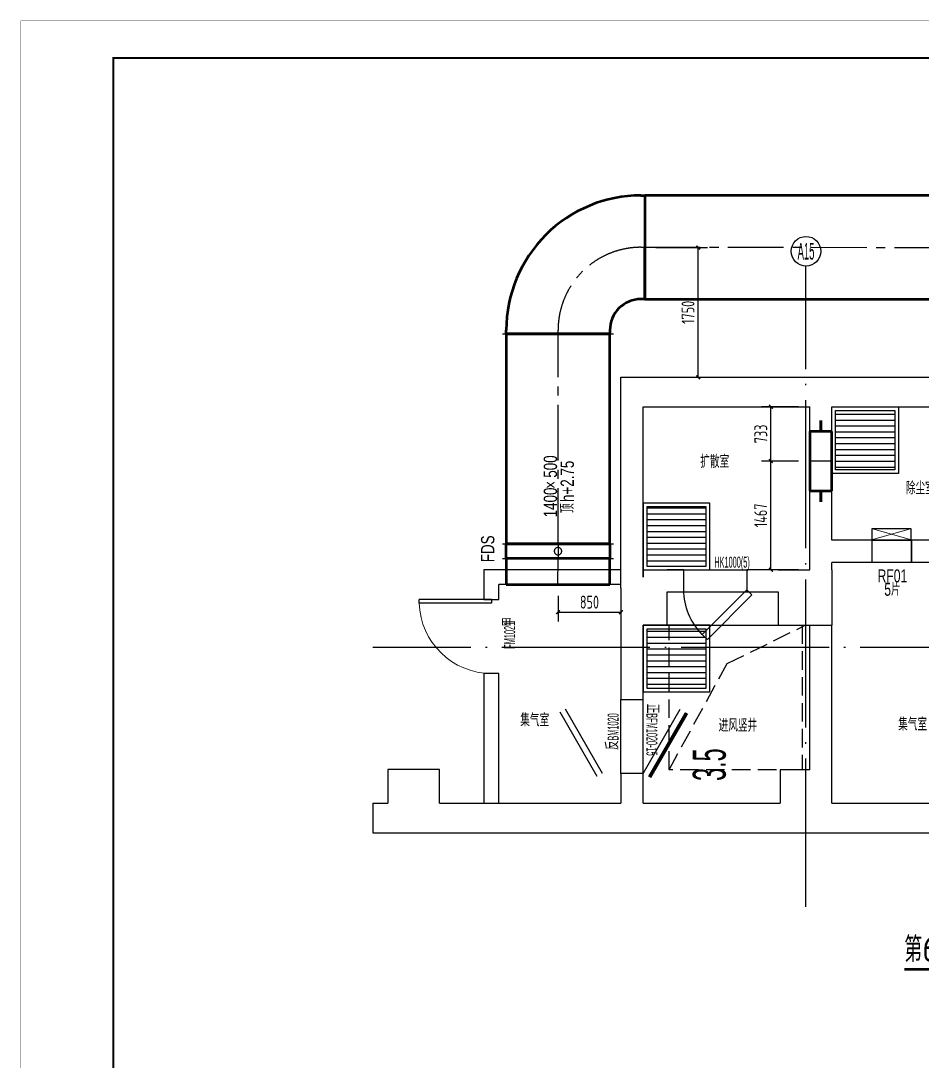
# Model space of a CAD drawing. Extents: x 49167 to 115333, y -222111 to -53947.
# Drawn here: x 64390 to 76567, y -155492 to -141446 of the extents above; entities that cross this region are included whole.
import ezdxf
from ezdxf.enums import TextEntityAlignment as Align

# ---------------------------------------------------------------- set-up
doc = ezdxf.new("R2010")
doc.units = 0
doc.header["$LTSCALE"] = 1000
doc.header["$MEASUREMENT"] = 0
for name, pattern in [('CENTER2', [1.125, 0.75, -0.125, 0.125, -0.125]), ('DASH', [0.35, 0.25, -0.1]), ('DOTE', [2.42, 2, -0.2, 0.02, -0.2])]:
    doc.linetypes.add(name, pattern=pattern)
for name, color, linetype in [('01-标注_轴线坐标', 132, 'Continuous'), ('02-TEXT_房间', 7, 'Continuous'), ('02-TEXT_轴号', 7, 'Continuous'), ('02-TEXT_门窗', 151, 'Continuous'), ('A-C_门', 150, 'Continuous'), ('A-TECH_结构', 21, 'Continuous'), ('A_AXIS-轴线', 1, 'DOTE'), ('A_STR-砌块墙', 121, 'Continuous'), ('A_STR-砼墙', 51, 'Continuous'), ('A_STR-砼柱', 51, 'Continuous'), ('AXIS_TEXT', 7, 'Continuous'), ('DIM_SYMB', 3, 'Continuous'), ('DOOR_FIRE', 220, 'Continuous'), ('DOOR_FIRE_TEXT', 7, 'Continuous'), ('DUCT-排烟标注', 3, 'Continuous'), ('DUCT-送风中心线', 5, 'CENTER2'), ('DUCT-送风标注', 3, 'Continuous'), ('DUCT-送风法兰', 2, 'Continuous'), ('DUCT-送风阀门', 7, 'Continuous'), ('TH_DIM', 3, 'Continuous'), ('看线', 241, 'Continuous'), ('集水坑&', 6, 'Continuous')]:
    doc.layers.add(name, color=color, linetype=linetype)
doc.layers.add('04-不打印_辅助线', color=165, linetype='Continuous', plot=False)
doc.layers.add('DUCT-送风管', color=4, linetype='Continuous', lineweight=50)
doc.layers.add('DUCT-送风管端线', color=2, linetype='Continuous', lineweight=50)
doc.styles.add('_TCH_AXIS', font='')
doc.styles.add('_TCH_DIM_T3', font='ROS1', dxfattribs={"width": 0.8, "bigfont": 'JD'})
doc.styles.add('_TCH_SPACE', font='ros.shx', dxfattribs={"width": 0.75, "height": 5, "bigfont": 'jd.shx'})
doc.styles.add('_TCH_WINDOW', font='ros.shx', dxfattribs={"width": 0.65, "height": 3.5, "bigfont": 'jd.shx'})
doc.styles.add('COMPLEX', font='COMPLEX')
doc.styles.add('HZF', font='ros.shx', dxfattribs={"width": 0.75, "bigfont": 'jd.shx'})
doc.styles.get("Standard").update_dxf_attribs({"font": 'gbenor.shx', "bigfont": 'gbcbig.shx'})
doc.styles.get('_TCH_AXIS').set_extended_font_data('FZXiHei I-Z08S')
doc.dimstyles.new('_TCH_ARCH&&50', dxfattribs={"dimtxt": 175, "dimasz": 50, "dimexe": 125, "dimexo": 150, "dimgap": 50, "dimtad": 1, "dimdec": 0, "dimzin": 0, "dimdsep": 46, "dimtxsty": '_TCH_DIM_T3', "dimblk": 'ARCHTICK', "dimcen": 0.09, "dimazin": 2, "dimtfac": 1, "dimtdec": 0, "dimtix": 1, "dimtmove": 2, "dimatfit": 3, "dimfxl": 0, "dimtolj": 1, "dimtzin": 0, "dimarcsym": 0})

# ---------------------------------------------------------------- blocks, each defined once
blk = doc.blocks.new('图框-A1')
for points, const_width in [([(0, 0), (841, 0), (841, 594), (0, 594)], 0.05), ([(766, 584), (25, 584), (25, 10), (766, 10)], 0.5)]:
    blk.add_lwpolyline(points, close=True, dxfattribs=dict(const_width=const_width))
blk = doc.blocks.new('magy')
blk.add_lwpolyline([(0, 265), (300, 265), (300, -265), (0, -265)], close=True)
at = {"const_width": 10}
blk.add_lwpolyline([(455, 270), (455, -260), (305, -260), (305, 270)], close=True, dxfattribs=at)
for points in [[(305, 270), (455, -260)], [(455, 270), (305, -260)]]:
    blk.add_lwpolyline(points, dxfattribs=at)
blk = doc.blocks.new('A$C51037562')
at = {"layer": '集水坑&'}
h = blk.add_hatch(dxfattribs=at)
h.set_pattern_fill('ANSI31', color=256, scale=50, angle=135)
h.set_pattern_definition([(180, (-432649.534, -553252.195), (-7e-15, -79.375), [])])
h.paths.add_polyline_path([(-850, 850), (-50, 850), (-50, 50), (-850, 50)])
for points in [[(-900, 900), (0, 900), (0, 0), (-900, 0)], [(-850, 850), (-50, 850), (-50, 50), (-850, 50)]]:
    blk.add_lwpolyline(points, close=True, dxfattribs=at)
blk = doc.blocks.new('$DorLib2D$00000078')
for p, q in [((-0.207, 0.85), (-0.126, 0.931)), ((0.5, 0.143), (-0.207, 0.85)), ((0.581, 0.224), (-0.126, 0.931)), ((0.5, 0.143), (0.581, 0.224))]:
    blk.add_line(p, q)
blk.add_arc((0.5, 0.143), 1, 135, 180)
blk = doc.blocks.new('$DorLib2D$00000179')
at = {"color": 0}
for p, q in [((-0.54, 0.169), (0.326, 0.669)), ((-0.5, 0.1), (0.366, 0.6))]:
    blk.add_line(p, q, dxfattribs=at)
blk = doc.blocks.new('$DorLib2D$00000191')
at = {"color": 0}
blk.add_line((-0.5, 0.15), (0.366, 0.65), dxfattribs=at)
at = {"color": 0, "const_width": 0.05}
blk.add_lwpolyline([(-0.55, 0.237), (0.316, 0.737)], dxfattribs=at)
blk = doc.blocks.new('$0$$DorLib2D$00000001')
at = {"ltscale": 0.5}
for p, q in [((0.45, 0.975), (0.5, 0.975)), ((0.45, 0), (0.45, 0.975)), ((0.5, 0), (0.5, 0.975)), ((0.5, 0), (0.45, 0))]:
    blk.add_line(p, q, dxfattribs=at)
at = {"lineweight": 13, "ltscale": 0.5}
blk.add_arc((0.475, 0), 0.975, 91.4693, 180, dxfattribs=at)
blk = doc.blocks.new('_AXISO')
blk.add_circle((0, 0), 0.5)
at = {"layer": 'AXIS_TEXT', "style": 'COMPLEX', "width": 1.041667}
blk.add_attdef('A', text='', height=0.56, dxfattribs=at).set_placement((-0.25, -0.28), (0.25, -0.28), align=Align.FIT)
blk = doc.blocks.new('6#')
at = {"layer": '01-标注_轴线坐标'}
for p, q in [((2500, 1000), (2500, 1500)), ((10900, 1000), (10900, 1500)), ((17432, -3651), (17932, -3651))]:
    blk.add_line(p, q, dxfattribs=at)
at = {"layer": 'A-C_门'}
for p, q in [((5100, -750), (5100, -1750)), ((5600, -750), (5600, -1750)), ((850, -2600), (1700, -2600)), ((850, -2900), (1700, -2900)), ((300, -3350), (2127, -3350)), ((0, -5350), (0, -4350)), ((300, -5350), (300, -4350))]:
    blk.add_line(p, q, dxfattribs=at)
at = {"layer": 'A-TECH_结构', "linetype": 'DASH'}
for points in [[(650, -3350), (2150, -3350), (2150, -3350), (2450, -3350), (2450, -5300), (650, -5300), (650, -3350)], [(650, -5300), (1435, -3868), (2488, -3350)]]:
    blk.add_lwpolyline(points, dxfattribs=at)
at = {"layer": 'A_AXIS-轴线'}
for p, q in [((2500, -7150), (2500, 1000)), ((10900, -7150), (10900, 1000)), ((17332, -3651), (-3350, -3650))]:
    blk.add_line(p, q, dxfattribs=at)
at = {"layer": 'A_STR-砌块墙'}
for p, q in [((5600, -3), (5800, -3)), ((5600, -3), (5600, -203)), ((5800, -3), (5800, -203)), ((7300, -3), (10550, -3)), ((7300, -3), (7300, -203)), ((11250, -3), (15800, -3)), ((5600, -203), (5800, -203)), ((7300, -203), (10550, -203)), ((11250, -203), (15800, -203)), ((-1850, -2600), (-1850, -3000)), ((0, -2600), (-1850, -2600)), ((-1650, -3000), (-1650, -2800)), ((0, -2800), (-1650, -2800)), ((-1850, -3000), (-1650, -3000)), ((-1650, -4000), (-1850, -4000)), ((-1850, -4000), (-1850, -5750)), ((-1650, -5750), (-1650, -4000))]:
    blk.add_line(p, q, dxfattribs=at)
at = {"layer": 'A_STR-砼墙'}
for p, q in [((15800, 2021), (15800, -103)), ((16200, 2021), (15800, 2021)), ((16200, 2021), (16200, -103)), ((0, 0), (2700, 0)), ((0, -2700), (0, 0)), ((2700, 0), (5600, 0)), ((5600, -750), (5600, 0)), ((15800, -103), (15800, -5750)), ((16200, -103), (16200, -6150)), ((300, -400), (2550, -400)), ((300, -2700), (300, -400)), ((2550, -2350), (2550, -400)), ((2850, -400), (5100, -400)), ((2850, -2200), (2850, -400)), ((5100, -400), (5100, -750)), ((5100, -750), (5600, -750)), ((5600, -1750), (5100, -1750)), ((5100, -1750), (5100, -2200)), ((5600, -2350), (5600, -1750)), ((3395, -2200), (2850, -2200)), ((3395, -2500), (3395, -2200)), ((4225, -2200), (3925, -2200)), ((3925, -2500), (3925, -2200)), ((4225, -2500), (4225, -2200)), ((5100, -2200), (4755, -2200)), ((4755, -2500), (4755, -2200)), ((2550, -2600), (2550, -2350)), ((5600, -2350), (5600, -5750)), ((3395, -2500), (2850, -2500)), ((2850, -2600), (2850, -2500)), ((4225, -2500), (3925, -2500)), ((5300, -2500), (4755, -2500)), ((5300, -2500), (5300, -5750)), ((300, -2600), (625, -2600)), ((300, -2600), (300, -2700)), ((850, -2600), (625, -2600)), ((850, -2900), (850, -2600)), ((2125, -2600), (1700, -2600)), ((1700, -2600), (1700, -2900)), ((2125, -2600), (2550, -2600)), ((2850, -2600), (2850, -2600)), ((2850, -2600), (2850, -3350)), ((0, -2850), (0, -2700)), ((0, -2850), (0, -4350)), ((625, -2900), (850, -2900)), ((625, -3350), (625, -2900)), ((1700, -2900), (2125, -2900)), ((2125, -2900), (2125, -3350)), ((300, -4350), (300, -3350)), ((300, -3350), (625, -3350)), ((2125, -3350), (2700, -3350)), ((2550, -5300), (2550, -3350)), ((2550, -3350), (2850, -3350)), ((2700, -3350), (2850, -3350)), ((2850, -5300), (2850, -3350)), ((0, -4350), (300, -4350)), ((300, -5350), (0, -5350)), ((0, -5350), (0, -5750)), ((300, -5750), (300, -5350)), ((-3350, -5750), (-3150, -5750)), ((-3350, -5750), (-3350, -6150)), ((-2450, -5750), (-1750, -5750)), ((-1750, -5750), (0, -5750)), ((300, -5750), (2150, -5750)), ((2850, -5750), (5300, -5750)), ((5600, -5750), (15800, -5750)), ((-3350, -6150), (-3150, -6150)), ((-2450, -6150), (-1750, -6150)), ((-1750, -6150), (0, -6150)), ((0, -6150), (2150, -6150)), ((2850, -6150), (5450, -6150)), ((5450, -6150), (16200, -6150))]:
    blk.add_line(p, q, dxfattribs=at)
at = {"layer": 'A_STR-砼柱'}
for p, q in [((11250, 150), (10550, 150)), ((10550, 150), (10550, -550)), ((11250, -550), (11250, 150)), ((10550, -550), (11250, -550)), ((-2450, -5297), (-3150, -5297)), ((-3150, -5297), (-3150, -5750)), ((-2450, -5750), (-2450, -5297)), ((2550, -5300), (2150, -5300)), ((2150, -5300), (2150, -5750)), ((2850, -5750), (2850, -5300)), ((-3150, -6150), (-2450, -6150)), ((-3150, -6150), (-3150, -6150)), ((-2450, -6150), (-2450, -6150)), ((2150, -6150), (2500, -6150)), ((2500, -6150), (2850, -6150))]:
    blk.add_line(p, q, dxfattribs=at)
at = {"layer": 'DIM_SYMB', "const_width": 35}
blk.add_lwpolyline([(3827, -7994), (6972, -7994)], dxfattribs=at)
at = {"layer": 'DOOR_FIRE', "extrusion": (0, 0, -1)}
for p, q in [((5800, -103), (5800, 628)), ((5838, 628), (5800, 628)), ((5838, -103), (5838, 628)), ((7263, -103), (7263, 628)), ((7263, 628), (7300, 628)), ((7300, -103), (7300, 628)), ((5800, -103), (5838, -103)), ((7300, -103), (7263, -103))]:
    blk.add_line(p, q, dxfattribs=at)
for centre, start, end in [((-5819, -103), 91.4693, 180), ((-7282, -103), 360, 88.5307)]:
    blk.add_arc(centre, 731, start, end, dxfattribs=at)
at = {"layer": '01-标注_轴线坐标'}
ref = blk.add_blockref('_AXISO', (2500, 1700), dxfattribs=dict(at, xscale=400, yscale=400, zscale=400))
ref.add_attrib('A', 'A15', dxfattribs={"layer": '02-TEXT_轴号', "height": 226.3, "style": '_TCH_AXIS', "width": 0.403846}).set_placement((2387, 1587), (2614, 1587), align=Align.FIT)
ref = blk.add_blockref('_AXISO', (10900, 1700), dxfattribs=dict(at, xscale=400, yscale=400, zscale=400))
ref.add_attrib('A', 'A16', dxfattribs={"layer": '02-TEXT_轴号', "height": 226.3, "style": '_TCH_AXIS', "width": 0.411765}).set_placement((10787, 1587), (11014, 1587), align=Align.FIT)
ref = blk.add_blockref('_AXISO', (18132, -3651), dxfattribs=dict(at, xscale=400, yscale=400, zscale=400))
ref.add_attrib('A', 'AC', dxfattribs={"layer": '02-TEXT_轴号', "height": 226.3, "style": '_TCH_AXIS', "width": 0.567568}).set_placement((18019, -3764), (18246, -3764), align=Align.FIT)
at = {"layer": 'A-C_门', "xscale": 1000}
for name, p, yscale, zscale, rotation in [('$DorLib2D$00000179', (5350, -1250), -1000, 500, 269.9999994626903), ('$DorLib2D$00000179', (-150, -4850), 1000, 100, 89.99999920850071), ('$DorLib2D$00000191', (150, -4850), -1000, 300, 89.99999920850023)]:
    blk.add_blockref(name, p, dxfattribs=dict(at, yscale=yscale, zscale=zscale, rotation=rotation))
at = {"layer": 'A-C_门', "rotation": 89.99999871265345}
for p in [(3660, -2500), (4490, -2500)]:
    blk.add_blockref('magy', p, dxfattribs=at)
at = {"layer": 'A-C_门'}
ref = blk.add_blockref('$DorLib2D$00000078', (1275, -2750), dxfattribs=dict(at, xscale=850, yscale=-850, zscale=300, rotation=9.670765237790848e-08))
ref.add_attrib('A', 'HK1000(5)', (1261, -2572), dxfattribs={"layer": '02-TEXT_门窗', "height": 148.8, "rotation": 0, "style": '_TCH_WINDOW', "width": 0.458824})
at = {"layer": 'DOOR_FIRE', "xscale": 1000, "yscale": 1000, "zscale": 200, "rotation": 90.00001428319486}
blk.add_blockref('$0$$DorLib2D$00000001', (-1750, -3500), dxfattribs=at)
at = {"layer": '集水坑&', "rotation": 179.9997764230644}
blk.add_blockref('A$C51037562', (2850, -400), dxfattribs=at)
at = {"layer": '集水坑&', "xscale": -1, "rotation": 180.0002223862926}
for p in [(1200, -1700), (1200, -3350)]:
    blk.add_blockref('A$C51037562', p, dxfattribs=at)
at = {"layer": '02-TEXT_房间', "style": '_TCH_SPACE', "width": 0.75}
for s, p in [('扩散室', (1072, -1225)), ('除尘室', (3849, -1583)), ('集气室', (-1360, -4714)), ('集气室', (3746, -4772)), ('送风机房', (11376, -4772))]:
    blk.add_text(s, height=173.6, rotation=359.9999, dxfattribs=at).set_placement(p)
at = {"layer": '02-TEXT_房间', "linetype": 'DASH', "style": '_TCH_SPACE', "width": 0.75}
blk.add_text('进风竖井', height=173.6, rotation=359.9999, dxfattribs=at).set_placement((1320, -4788))
at = {"layer": '02-TEXT_门窗', "style": '_TCH_WINDOW'}
for s, height, rotation, width, p in [('BM1020', 148.8, 90, 0.458824, (5788, -1404)), ('正', 174, 90, 0.65, (5788, -1530)), ('正', 174, 270, 0.65, (344, -4411)), ('BM1020', 148.8, 90, 0.458824, (-31, -4907)), ('BFM1020-15', 148.8, 270, 0.458824, (344, -4537)), ('反', 174, 90, 0.65, (-31, -5033))]:
    blk.add_text(s, height=height, rotation=rotation, dxfattribs=dict(at, width=width)).set_placement(p)
at = {"layer": '04-不打印_辅助线', "style": '_TCH_SPACE', "width": 0.529412}
blk.add_text('3.5', height=446.2, rotation=90, dxfattribs=at).set_placement((1416, -5451))
at = {"layer": 'DIM_SYMB', "color": 7}
for s, height, p in [('第', 338, (3827, -7894)), ('6', 350, (4073, -7894)), ('防护单元进风口部大样图', 337.59, (4277, -7894)), ('1:50', 250, (7112, -7894))]:
    blk.add_text(s, height=height, dxfattribs=at).set_placement(p)
at = {"layer": 'DOOR_FIRE_TEXT', "style": '_TCH_WINDOW'}
for s, height, rotation, width, p in [('甲', 174, 360, 0.65, (6318, -316)), ('FGM1521', 148.8, 360, 0.458824, (5969, -316)), ('甲', 174, 90, 0.65, (-1429, -3369)), ('FM1021', 148.8, 90, 0.458824, (-1429, -3667))]:
    blk.add_text(s, height=height, rotation=rotation, dxfattribs=dict(at, width=width)).set_placement(p)
blk = doc.blocks.new('_ArchTick')
at = {"color": 0, "linetype": 'ByBlock', "const_width": 0.4}
blk.add_lwpolyline([(-0.5, -0.5), (0.5, 0.5)], dxfattribs=at)
blk = doc.blocks.new('*D184')
at = {"layer": 'Defpoints', "color": 0}
for p in [(74523, -147389), (75047, -147389), (75047, -148857)]:
    blk.add_point(p, dxfattribs=at)
at = {"layer": 'TH_DIM', "color": 0, "lineweight": -2}
for p, q in [((74897, -147389), (74398, -147389)), ((74523, -148857), (74523, -147389)), ((74897, -148857), (74398, -148857))]:
    blk.add_line(p, q, dxfattribs=at)
at = {"layer": 'TH_DIM', "color": 0, "lineweight": -2, "xscale": 50, "yscale": 50, "zscale": 50}
for p, rotation in [((74523, -147389), 89.98936517991159), ((74523, -148857), 269.9893651799115)]:
    blk.add_blockref('_ArchTick', p, dxfattribs=dict(at, rotation=rotation))
at = {"layer": 'TH_DIM', "color": 0, "insert": (74385, -148123), "char_height": 175, "attachment_point": 5, "rotation": 89.9894, "style": '_TCH_DIM_T3'}
blk.add_mtext('\\A1;1467', dxfattribs=at)
blk = doc.blocks.new('*D185')
at = {"layer": 'Defpoints', "color": 0}
for p in [(74523, -146657), (75047, -146657), (75047, -147389)]:
    blk.add_point(p, dxfattribs=at)
at = {"layer": 'TH_DIM', "color": 0, "lineweight": -2}
for p, q in [((74897, -146657), (74398, -146657)), ((74523, -147389), (74523, -146657)), ((74897, -147389), (74398, -147389))]:
    blk.add_line(p, q, dxfattribs=at)
at = {"layer": 'TH_DIM', "color": 0, "lineweight": -2, "xscale": 50, "yscale": 50, "zscale": 50}
for p, rotation in [((74523, -146657), 89.98936517991145), ((74523, -147389), 269.9893651799114)]:
    blk.add_blockref('_ArchTick', p, dxfattribs=dict(at, rotation=rotation))
at = {"layer": 'TH_DIM', "color": 0, "insert": (74386, -147023), "char_height": 175, "attachment_point": 5, "rotation": 89.9894, "style": '_TCH_DIM_T3'}
blk.add_mtext('\\A1;733', dxfattribs=at)
blk = doc.blocks.new('*D195')
at = {"layer": 'Defpoints', "color": 0}
for p in [(72818, -144507), (73541, -144507), (72818, -146257)]:
    blk.add_point(p, dxfattribs=at)
at = {"layer": 'TH_DIM', "color": 0, "lineweight": -2}
for p, q in [((72968, -144507), (73666, -144507)), ((73541, -146257), (73541, -144507)), ((72968, -146257), (73666, -146257))]:
    blk.add_line(p, q, dxfattribs=at)
at = {"layer": 'TH_DIM', "color": 0, "lineweight": -2, "xscale": 50, "yscale": 50, "zscale": 50}
for p, rotation in [((73541, -144507), 90), ((73541, -146257), 270)]:
    blk.add_blockref('_ArchTick', p, dxfattribs=dict(at, rotation=rotation))
at = {"layer": 'TH_DIM', "color": 0, "insert": (73403, -145382), "char_height": 175, "attachment_point": 5, "rotation": 90, "style": '_TCH_DIM_T3'}
blk.add_mtext('\\A1;1750', dxfattribs=at)
blk = doc.blocks.new('*D196')
at = {"layer": 'Defpoints', "color": 0}
for p in [(71647, -149057), (72497, -149057), (72497, -149431)]:
    blk.add_point(p, dxfattribs=at)
at = {"layer": 'TH_DIM', "color": 0, "lineweight": -2}
for p, q in [((71647, -149207), (71647, -149556)), ((72497, -149207), (72497, -149556)), ((71647, -149431), (72497, -149431))]:
    blk.add_line(p, q, dxfattribs=at)
at = {"layer": 'TH_DIM', "color": 0, "lineweight": -2, "xscale": 50, "yscale": 50, "zscale": 50, "rotation": 180}
blk.add_blockref('_ArchTick', (71647, -149431), dxfattribs=at)
at = {"layer": 'TH_DIM', "color": 0, "lineweight": -2, "xscale": 50, "yscale": 50, "zscale": 50}
blk.add_blockref('_ArchTick', (72497, -149431), dxfattribs=at)
at = {"layer": 'TH_DIM', "color": 0, "insert": (72072, -149294), "char_height": 175, "attachment_point": 5, "style": '_TCH_DIM_T3'}
blk.add_mtext('\\A1;850', dxfattribs=at)

msp = doc.modelspace()

# ---------------------------------------------------------------- linework, layer by layer
at = {"const_width": 40}
for points in [[(75197.4, -146990.5), (75197.4, -146840.5)], [(75197.2, -147790.5), (75197.2, -147940.5)]]:
    msp.add_lwpolyline(points, dxfattribs=at)
msp.add_lwpolyline([(75886.6, -148452.5), (76416.6, -148452.5), (76416.6, -148302.5), (75886.6, -148302.5)], close=True)
at = {"layer": 'Defpoints'}
msp.add_lwpolyline([(65641.1, -141946.9), (102691.1, -141946.9), (102691.1, -170646.9), (65641.1, -170646.9)], close=True, dxfattribs=at)
at = {"layer": 'DUCT-送风中心线'}
for p, q in [((72767.7, -144503.5), (72817.7, -144503.5)), ((72817.9, -144503.5), (78779.7, -144504.6)), ((71647.5, -145673.2), (71647.5, -145623.2)), ((71647, -148506.6), (71647.5, -145673.2)), ((75347.3, -147390.5), (75047.3, -147390.5)), ((71646.9, -149056.8), (71647, -148707))]:
    msp.add_line(p, q, dxfattribs=at)
msp.add_arc((72767.5, -145623.5), 1120, 89.98929, 179.98929, dxfattribs=at)
at = {"layer": 'DUCT-送风法兰'}
for p, q in [((70897.5, -145673), (72397.5, -145673.3)), ((70897, -148506.5), (72397, -148506.8)), ((70897, -148706.7), (72397, -148707))]:
    msp.add_line(p, q, dxfattribs=at)
at = {"layer": 'DUCT-送风管'}
for p, q in [((72767.9, -143803.5), (72817.9, -143803.5)), ((72818.1, -143803.5), (72817.8, -145203.5)), ((78779.8, -143804.6), (72818.1, -143803.5)), ((72817.6, -145203.5), (72767.6, -145203.5)), ((72817.8, -145203.5), (78779.6, -145204.6)), ((70947.5, -145673.1), (70947.5, -145623.1)), ((72347.5, -145623.4), (72347.5, -145673.4)), ((70947.5, -145673.1), (70947, -148506.4)), ((72347, -148506.7), (72347.5, -145673.4)), ((75047.4, -146990.5), (75047.2, -147790.5)), ((75347.4, -146990.5), (75047.4, -146990.5)), ((75347.2, -147790.5), (75347.4, -146990.5)), ((75047.2, -147790.5), (75347.2, -147790.5)), ((70947, -148706.6), (70947, -148506.6)), ((72347, -148506.9), (72347, -148706.9)), ((70947, -148706.8), (70946.9, -149056.6)), ((72346.9, -149056.9), (72347, -148707.1)), ((70946.9, -149056.6), (72346.9, -149056.9))]:
    msp.add_line(p, q, dxfattribs=at)
for radius in [1820, 420]:
    msp.add_arc((72767.5, -145623.5), radius, 89.98929, 179.98929, dxfattribs=at)
at = {"layer": 'DUCT-送风管端线'}
for p, q in [((72817.9, -143803.5), (72817.6, -145203.5)), ((72347.5, -145673.4), (70947.5, -145673.1)), ((70947.5, -145673.1), (72347.5, -145673.4)), ((70947, -148506.4), (72347, -148506.7)), ((72347, -148506.9), (70947, -148506.6)), ((72347, -148706.9), (70947, -148706.6)), ((72347, -148707.1), (70947, -148706.8))]:
    msp.add_line(p, q, dxfattribs=at)
at = {"layer": 'DUCT-送风阀门'}
for p, q in [((71597.9, -148597.4), (71597.1, -148603.6)), ((71597.1, -148603.6), (71597.1, -148609.9)), ((71597.1, -148609.9), (71597.9, -148616.1)), ((71599.4, -148591.3), (71597.9, -148597.4)), ((71601.7, -148585.5), (71599.4, -148591.3)), ((71604.8, -148580), (71601.7, -148585.5)), ((71608.5, -148574.9), (71604.8, -148580)), ((71612.8, -148570.3), (71608.5, -148574.9)), ((71617.6, -148566.3), (71612.8, -148570.3)), ((71622.9, -148562.9), (71617.6, -148566.3)), ((71628.6, -148560.3), (71622.9, -148562.9)), ((71634.5, -148558.3), (71628.6, -148560.3)), ((71640.7, -148557.1), (71634.5, -148558.3)), ((71647, -148556.8), (71640.7, -148557.1)), ((71647, -148519.3), (71647, -148694.3)), ((71653.3, -148557.2), (71647, -148556.8)), ((71659.4, -148558.3), (71653.3, -148557.2)), ((71665.4, -148560.3), (71659.4, -148558.3)), ((71671.1, -148562.9), (71665.4, -148560.3)), ((71676.4, -148566.3), (71671.1, -148562.9)), ((71681.2, -148570.3), (71676.4, -148566.3)), ((71685.5, -148574.9), (71681.2, -148570.3)), ((71689.2, -148580), (71685.5, -148574.9)), ((71692.2, -148585.5), (71689.2, -148580)), ((71694.5, -148591.3), (71692.2, -148585.5)), ((71696.1, -148597.4), (71694.5, -148591.3)), ((71696.9, -148603.6), (71696.1, -148597.4)), ((71696.1, -148616.1), (71696.9, -148609.9)), ((71696.9, -148609.9), (71696.9, -148603.6)), ((71597.9, -148616.1), (71599.4, -148622.2)), ((71599.4, -148622.2), (71601.7, -148628)), ((71601.7, -148628), (71604.8, -148633.5)), ((71604.8, -148633.5), (71608.4, -148638.6)), ((71608.4, -148638.6), (71612.7, -148643.2)), ((71612.7, -148643.2), (71617.6, -148647.2)), ((71617.6, -148647.2), (71622.9, -148650.6)), ((71622.9, -148650.6), (71628.6, -148653.2)), ((71628.6, -148653.2), (71634.5, -148655.2)), ((71634.5, -148655.2), (71640.7, -148656.4)), ((71640.7, -148656.4), (71647, -148656.8)), ((71647, -148656.8), (71653.2, -148656.4)), ((71653.2, -148656.4), (71659.4, -148655.2)), ((71659.4, -148655.2), (71665.4, -148653.2)), ((71665.4, -148653.2), (71671.1, -148650.6)), ((71671.1, -148650.6), (71676.4, -148647.2)), ((71676.4, -148647.2), (71681.2, -148643.2)), ((71681.2, -148643.2), (71685.5, -148638.6)), ((71685.5, -148638.6), (71689.2, -148633.6)), ((71689.2, -148633.6), (71692.2, -148628.1)), ((71692.2, -148628.1), (71694.5, -148622.2)), ((71694.5, -148622.2), (71696.1, -148616.1))]:
    msp.add_line(p, q, dxfattribs=at)

# ---------------------------------------------------------------- block references
at = {"xscale": 50, "yscale": 50, "zscale": 50}
msp.add_blockref('图框-A1', (64391.1, -171146.9), dxfattribs=at)
at = {"layer": '看线'}
msp.add_blockref('6#', (72497.1, -146257), dxfattribs=at)

# ---------------------------------------------------------------- texts
at = {"layer": 'DUCT-排烟标注', "style": 'HZF', "width": 0.75}
for s, height, p in [('h+2.75', 180, (71862, -147942.1)), ('顶', 178.6, (71862, -148091.8))]:
    msp.add_text(s, height=height, rotation=90, dxfattribs=at).set_placement(p)
at = {"layer": 'DUCT-送风标注', "style": 'HZF', "width": 0.75}
for s, height, p in [('500', 180, (71634, -147614.2, 3000)), ('1400', 180, (71633.9, -148149.6, 3000)), ('×', 178.6, (71634, -147763.8, 3000)), ('FDS', 180, (70786.9, -148754.8, -3000))]:
    msp.add_text(s, height=height, rotation=89.98929, dxfattribs=at).set_placement(p)
at = {"layer": 'DUCT-送风标注', "style": 'HZF', "width": 0.7}
for s, p in [('RF01', (76164.5, -148939.5)), ('5片', (76164.5, -149121.1))]:
    msp.add_text(s, height=175, rotation=0.00003, dxfattribs=at).set_placement(p, align=Align.MIDDLE_CENTER)

# ---------------------------------------------------------------- dimensions: what is measured, and where the dimension line sits
at = {"layer": 'TH_DIM'}
for p1, p2, distance, text, picture, middle in [((72817.7, -146257), (72817.7, -144507.5), -723.1, '1750', '*D195', (73403.4, -145382.2)), ((75047.3, -147389.5), (75047.5, -146657), 524.3, '733', '*D185', (74385.6, -147023.1)), ((75047.1, -148857), (75047.3, -147389.5), 524.3, '1467', '*D184', (74385.4, -148123.1)), ((71646.9, -149057), (72497.1, -149057), -374.5, '850', '*D196', (72072, -149293.9))]:
    dim = msp.add_aligned_dim(p1=p1, p2=p2, distance=distance, text=text, dimstyle='_TCH_ARCH&&50', dxfattribs=at)
    dim.commit()
    dim.dimension.update_dxf_attribs({"geometry": picture, "text_midpoint": middle})

doc.saveas('drawing.dxf')
